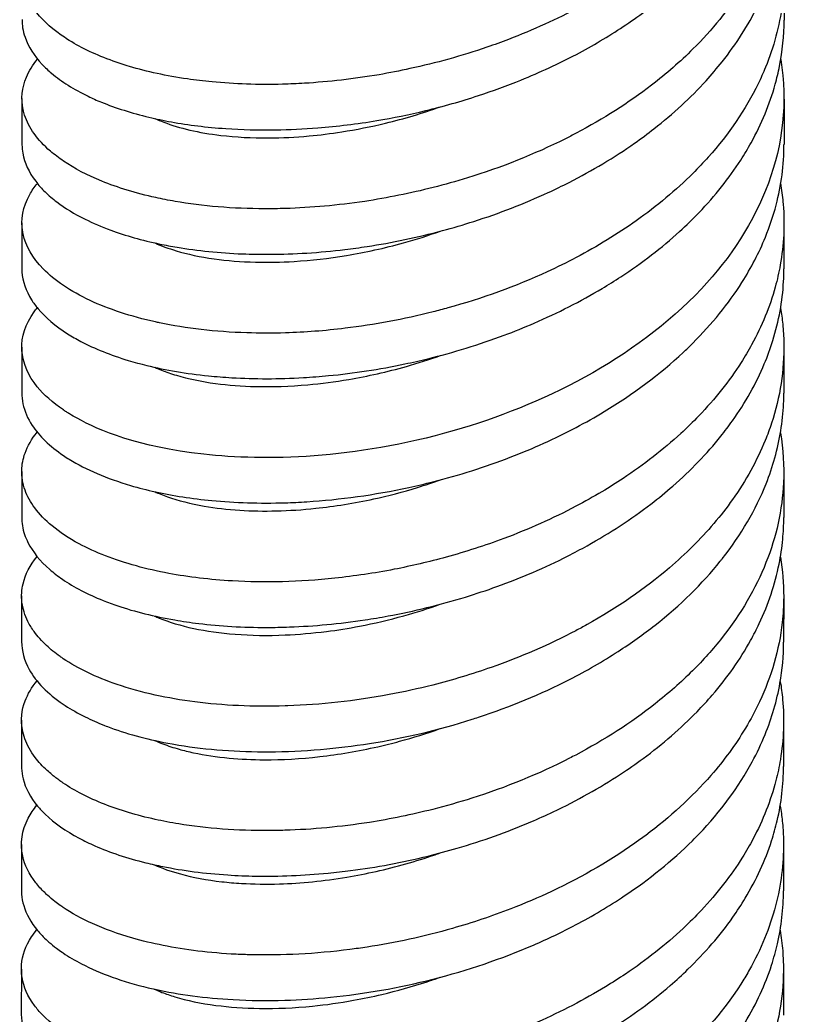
# Model space of a CAD drawing. Header units: millimetres. Extents: x 129 to 6329, y 33 to 3553.
# Drawn here: x 3519.19 to 3539.53, y 2395.95 to 2422.07 of the extents above; entities that cross this region are included whole.
import ezdxf

# ---------------------------------------------------------------- set-up
doc = ezdxf.new("R2010")
doc.units = ezdxf.units.MM
doc.layers.add('vistasIsometricas', color=255, linetype='Continuous')

msp = doc.modelspace()

# ---------------------------------------------------------------- linework, layer by layer
at = {"layer": 'vistasIsometricas', "extrusion": (1e-16, 0.816497, 0.57735)}
for p, q in [((3539.244, 2423.258), (3539.243, 2422.063)), ((3519.242, 2420.008), (3519.241, 2418.813)), ((3539.242, 2419.994), (3539.241, 2418.799)), ((3521.74, 2417.687), (3521.74, 2417.687)), ((3519.239, 2416.744), (3519.238, 2415.549)), ((3539.239, 2416.729), (3539.238, 2415.534)), ((3521.737, 2414.422), (3521.737, 2414.422)), ((3519.237, 2413.479), (3519.236, 2412.284)), ((3539.237, 2413.465), (3539.236, 2412.27)), ((3521.735, 2411.157), (3521.735, 2411.157)), ((3519.234, 2410.215), (3519.234, 2409.02)), ((3539.234, 2410.2), (3539.234, 2409.005)), ((3521.733, 2407.893), (3521.733, 2407.893)), ((3519.232, 2406.95), (3519.231, 2405.755)), ((3539.232, 2406.935), (3539.231, 2405.74)), ((3519.23, 2403.685), (3519.229, 2402.49)), ((3539.23, 2403.671), (3539.229, 2402.476)), ((3521.728, 2401.364), (3521.728, 2401.364)), ((3519.227, 2400.421), (3519.226, 2399.226)), ((3539.227, 2400.406), (3539.226, 2399.211)), ((3521.726, 2398.099), (3521.726, 2398.099)), ((3519.225, 2397.156), (3519.224, 2395.961)), ((3539.225, 2397.142), (3539.224, 2395.947))]:
    msp.add_line(p, q, dxfattribs=at)
at = {"layer": 'vistasIsometricas'}
for points, knots in [([(3539.162, 2430.823), (3539.189, 2430.663), (3539.21, 2430.502), (3539.243, 2430.125), (3539.251, 2429.908), (3539.239, 2429.172), (3539.165, 2428.653), (3538.986, 2427.991), (3538.939, 2427.841), (3538.706, 2427.172), (3538.458, 2426.664), (3538.03, 2425.986), (3537.903, 2425.801), (3537.418, 2425.154), (3537.014, 2424.71), (3536.418, 2424.16), (3536.272, 2424.032), (3535.629, 2423.497), (3535.091, 2423.117), (3534.305, 2422.643), (3534.089, 2422.521), (3533.277, 2422.087), (3532.655, 2421.805), (3531.825, 2421.488), (3531.636, 2421.419), (3530.782, 2421.127), (3530.105, 2420.939), (3529.154, 2420.732), (3528.884, 2420.679), (3527.952, 2420.52), (3527.296, 2420.445), (3526.463, 2420.395), (3526.271, 2420.387), (3525.437, 2420.365), (3524.817, 2420.387), (3524.009, 2420.464), (3523.793, 2420.49), (3523.034, 2420.6), (3522.523, 2420.711), (3521.913, 2420.893), (3521.771, 2420.94), (3521.195, 2421.146), (3520.81, 2421.328), (3520.366, 2421.604), (3520.256, 2421.679), (3519.875, 2421.969), (3519.658, 2422.197), (3519.456, 2422.512), (3519.414, 2422.591), (3519.268, 2422.914), (3519.225, 2423.165), (3519.259, 2423.488), (3519.273, 2423.562), (3519.354, 2423.865), (3519.474, 2424.091), (3519.65, 2424.308)], [6.663562, 6.663562, 6.663562, 6.663562, 6.695282, 6.695282, 6.738016, 6.738016, 6.840426, 6.840426, 6.870685, 6.870685, 6.975863, 6.975863, 7.016063, 7.016063, 7.119042, 7.119042, 7.151149, 7.151149, 7.255999, 7.255999, 7.294314, 7.294314, 7.397731, 7.397731, 7.427946, 7.427946, 7.533258, 7.533258, 7.575092, 7.575092, 7.677699, 7.677699, 7.708637, 7.708637, 7.813708, 7.813708, 7.853175, 7.853175, 7.956322, 7.956322, 7.988942, 7.988942, 8.093685, 8.093685, 8.131528, 8.131528, 8.235056, 8.235056, 8.268817, 8.268817, 8.373307, 8.373307, 8.40434, 8.40434, 8.501118, 8.501118, 8.501118, 8.501118]), ([(3519.243, 2422.078), (3519.243, 2422.007), (3519.248, 2421.936), (3519.272, 2421.782), (3519.293, 2421.698), (3519.406, 2421.368), (3519.557, 2421.128), (3519.848, 2420.821), (3519.929, 2420.745), (3520.278, 2420.451), (3520.599, 2420.248), (3521.089, 2420.013), (3521.205, 2419.961), (3521.7, 2419.759), (3522.118, 2419.626), (3522.764, 2419.472), (3522.96, 2419.43), (3523.611, 2419.312), (3524.088, 2419.253), (3525.01, 2419.189), (3525.447, 2419.177), (3526.261, 2419.189), (3526.633, 2419.206), (3527.518, 2419.278), (3528.035, 2419.341), (3528.981, 2419.5), (3529.41, 2419.587), (3530.301, 2419.803), (3530.763, 2419.934), (3531.598, 2420.208), (3531.971, 2420.344), (3532.837, 2420.695), (3533.323, 2420.92), (3534.217, 2421.392), (3534.628, 2421.635), (3535.413, 2422.155), (3535.787, 2422.433), (3536.827, 2423.302), (3537.42, 2423.932), (3538.238, 2425.086), (3538.518, 2425.585), (3538.797, 2426.25), (3538.854, 2426.402), (3539.078, 2427.063), (3539.186, 2427.579), (3539.241, 2428.264), (3539.248, 2428.428), (3539.248, 2428.593)], [9.487895, 9.487895, 9.487895, 9.487895, 9.517546, 9.517546, 9.552845, 9.552845, 9.656977, 9.656977, 9.692605, 9.692605, 9.796659, 9.796659, 9.827314, 9.827314, 9.922044, 9.922044, 9.961485, 9.961485, 10.048939, 10.048939, 10.122708, 10.122708, 10.18261, 10.18261, 10.26327, 10.26327, 10.329473, 10.329473, 10.401495, 10.401495, 10.461135, 10.461135, 10.54243, 10.54243, 10.616546, 10.616546, 10.691298, 10.691298, 10.838653, 10.838653, 10.94372, 10.94372, 10.974681, 10.974681, 11.077299, 11.077299, 11.109719, 11.109719, 11.109719, 11.109719]), ([(3539.16, 2427.558), (3539.183, 2427.421), (3539.201, 2427.283), (3539.215, 2427.145), (3539.249, 2426.81), (3539.255, 2426.473), (3539.234, 2426.137), (3539.19, 2425.445), (3539.029, 2424.757), (3538.757, 2424.091), (3538.751, 2424.075), (3538.745, 2424.059), (3538.738, 2424.044), (3538.454, 2423.363), (3538.055, 2422.703), (3537.553, 2422.084), (3537.337, 2421.817), (3537.103, 2421.558), (3536.851, 2421.308), (3536.518, 2420.975), (3536.154, 2420.658), (3535.764, 2420.358), (3535.161, 2419.893), (3534.496, 2419.47), (3533.787, 2419.097), (3533.693, 2419.047), (3533.598, 2418.998), (3533.502, 2418.95), (3532.686, 2418.541), (3531.818, 2418.197), (3530.93, 2417.922), (3530.632, 2417.83), (3530.333, 2417.746), (3530.032, 2417.67), (3529.434, 2417.518), (3528.832, 2417.398), (3528.236, 2417.308), (3527.53, 2417.203), (3526.831, 2417.14), (3526.156, 2417.12), (3525.974, 2417.114), (3525.793, 2417.112), (3525.615, 2417.112), (3524.775, 2417.114), (3523.98, 2417.182), (3523.258, 2417.307), (3523.084, 2417.337), (3522.915, 2417.37), (3522.751, 2417.406), (3522.23, 2417.521), (3521.754, 2417.667), (3521.335, 2417.838), (3520.953, 2417.993), (3520.617, 2418.17), (3520.334, 2418.361)], [0.72273673, 0.72273673, 0.72273673, 0.72273673, 0.72293056, 0.72293056, 0.72293056, 0.72340341, 0.72340341, 0.72340341, 0.72437565, 0.72437565, 0.72437565, 0.72439827, 0.72439827, 0.72439827, 0.72539315, 0.72539315, 0.72539315, 0.72582073, 0.72582073, 0.72582073, 0.72638804, 0.72638804, 0.72638804, 0.72726582, 0.72726582, 0.72726582, 0.72738291, 0.72738291, 0.72738291, 0.72837778, 0.72837778, 0.72837778, 0.72871091, 0.72871091, 0.72871091, 0.72937267, 0.72937267, 0.72937267, 0.730156, 0.730156, 0.730156, 0.73036755, 0.73036755, 0.73036755, 0.73136242, 0.73136242, 0.73136242, 0.73160109, 0.73160109, 0.73160109, 0.7323573, 0.7323573, 0.7323573, 0.73304618, 0.73304618, 0.73304618, 0.73304618]), ([(3519.241, 2418.813), (3519.241, 2418.806), (3519.241, 2418.798), (3519.242, 2418.717), (3519.249, 2418.644), (3519.306, 2418.32), (3519.42, 2418.072), (3519.674, 2417.739), (3519.757, 2417.645), (3519.943, 2417.464), (3520.046, 2417.377), (3520.37, 2417.131), (3520.617, 2416.979), (3521.103, 2416.737), (3521.328, 2416.641), (3521.959, 2416.409), (3522.39, 2416.286), (3523.007, 2416.157), (3523.159, 2416.128), (3523.851, 2416.012), (3524.424, 2415.953), (3525.264, 2415.92), (3525.505, 2415.916), (3526.386, 2415.921), (3527.046, 2415.962), (3527.91, 2416.067), (3528.103, 2416.093), (3528.955, 2416.224), (3529.618, 2416.362), (3530.552, 2416.613), (3530.827, 2416.694), (3531.768, 2416.995), (3532.422, 2417.248), (3533.237, 2417.624), (3533.42, 2417.713), (3534.209, 2418.115), (3534.785, 2418.46), (3535.494, 2418.959), (3535.663, 2419.084), (3536.33, 2419.605), (3536.789, 2420.026), (3537.343, 2420.636), (3537.484, 2420.802), (3537.988, 2421.44), (3538.3, 2421.928), (3538.625, 2422.589), (3538.696, 2422.747), (3538.86, 2423.15), (3538.944, 2423.396), (3539.098, 2423.951), (3539.16, 2424.259), (3539.218, 2424.733), (3539.232, 2424.896), (3539.243, 2425.149), (3539.245, 2425.239), (3539.245, 2425.328)], [1.378488, 1.378488, 1.378488, 1.378488, 1.381799, 1.381799, 1.412344, 1.412344, 1.51767, 1.51767, 1.559939, 1.559939, 1.601465, 1.601465, 1.679909, 1.679909, 1.738098, 1.738098, 1.83211, 1.83211, 1.862047, 1.862047, 1.964991, 1.964991, 2.00537, 2.00537, 2.110578, 2.110578, 2.14068, 2.14068, 2.243052, 2.243052, 2.285986, 2.285986, 2.391309, 2.391309, 2.422356, 2.422356, 2.526867, 2.526867, 2.560573, 2.560573, 2.664092, 2.664092, 2.702013, 2.702013, 2.806783, 2.806783, 2.839318, 2.839318, 2.889099, 2.889099, 2.950442, 2.950442, 2.982668, 2.982668, 3.000317, 3.000317, 3.000317, 3.000317]), ([(3539.158, 2424.293), (3539.181, 2424.156), (3539.199, 2424.018), (3539.213, 2423.881), (3539.26, 2423.411), (3539.253, 2422.939), (3539.193, 2422.469), (3539.121, 2421.914), (3538.974, 2421.363), (3538.755, 2420.826), (3538.696, 2420.681), (3538.631, 2420.537), (3538.562, 2420.394), (3538.234, 2419.721), (3537.793, 2419.075), (3537.254, 2418.471), (3537.124, 2418.326), (3536.989, 2418.183), (3536.849, 2418.043), (3536.404, 2417.6), (3535.906, 2417.183), (3535.364, 2416.799), (3534.87, 2416.449), (3534.341, 2416.125), (3533.785, 2415.832), (3533.538, 2415.702), (3533.286, 2415.578), (3533.029, 2415.459), (3532.195, 2415.075), (3531.314, 2414.757), (3530.419, 2414.509), (3530.29, 2414.473), (3530.16, 2414.438), (3530.029, 2414.405), (3529.261, 2414.21), (3528.486, 2414.067), (3527.724, 2413.975), (3527.192, 2413.91), (3526.666, 2413.871), (3526.154, 2413.855), (3525.809, 2413.845), (3525.47, 2413.845), (3525.139, 2413.856), (3524.317, 2413.882), (3523.545, 2413.974), (3522.852, 2414.119), (3522.817, 2414.127), (3522.783, 2414.134), (3522.748, 2414.142), (3522.097, 2414.285), (3521.518, 2414.477), (3521.029, 2414.706), (3520.77, 2414.827), (3520.537, 2414.958), (3520.331, 2415.097)], [0.72851712, 0.72851712, 0.72851712, 0.72851712, 0.7287109, 0.7287109, 0.7287109, 0.72937268, 0.72937268, 0.72937268, 0.73015599, 0.73015599, 0.73015599, 0.73036755, 0.73036755, 0.73036755, 0.73136242, 0.73136242, 0.73136242, 0.73160107, 0.73160107, 0.73160107, 0.73235731, 0.73235731, 0.73235731, 0.73304616, 0.73304616, 0.73304616, 0.73335219, 0.73335219, 0.73335219, 0.73434706, 0.73434706, 0.73434706, 0.73449124, 0.73449124, 0.73449124, 0.73534193, 0.73534193, 0.73534193, 0.73593633, 0.73593633, 0.73593633, 0.73633682, 0.73633682, 0.73633682, 0.73733168, 0.73733168, 0.73733168, 0.73738142, 0.73738142, 0.73738142, 0.73832655, 0.73832655, 0.73832655, 0.7388265, 0.7388265, 0.7388265, 0.7388265]), ([(3519.238, 2415.549), (3519.238, 2415.518), (3519.239, 2415.488), (3519.258, 2415.209), (3519.342, 2414.963), (3519.541, 2414.645), (3519.598, 2414.567), (3519.857, 2414.257), (3520.116, 2414.036), (3520.547, 2413.762), (3520.665, 2413.694), (3521.15, 2413.44), (3521.565, 2413.273), (3522.187, 2413.085), (3522.349, 2413.041), (3523.014, 2412.879), (3523.557, 2412.786), (3524.336, 2412.707), (3524.54, 2412.691), (3525.348, 2412.643), (3525.977, 2412.643), (3526.845, 2412.694), (3527.066, 2412.711), (3527.949, 2412.796), (3528.62, 2412.898), (3529.492, 2413.082), (3529.691, 2413.127), (3530.568, 2413.342), (3531.241, 2413.548), (3532.162, 2413.893), (3532.424, 2413.998), (3533.304, 2414.379), (3533.901, 2414.683), (3534.633, 2415.12), (3534.798, 2415.223), (3535.517, 2415.694), (3536.033, 2416.091), (3536.678, 2416.679), (3536.849, 2416.845), (3537.431, 2417.452), (3537.797, 2417.912), (3538.202, 2418.541), (3538.293, 2418.693), (3538.653, 2419.344), (3538.865, 2419.857), (3539.054, 2420.537), (3539.091, 2420.694), (3539.203, 2421.254), (3539.243, 2421.658), (3539.243, 2422.064)], [7.86601, 7.86601, 7.86601, 7.86601, 7.878821, 7.878821, 7.982585, 7.982585, 8.017055, 8.017055, 8.121382, 8.121382, 8.157661, 8.157661, 8.261562, 8.261562, 8.296452, 8.296452, 8.400681, 8.400681, 8.436627, 8.436627, 8.540606, 8.540606, 8.575745, 8.575745, 8.679915, 8.679915, 8.710663, 8.710663, 8.815983, 8.815983, 8.858518, 8.858518, 8.96097, 8.96097, 8.991379, 8.991379, 9.096534, 9.096534, 9.136566, 9.136566, 9.239582, 9.239582, 9.271803, 9.271803, 9.376628, 9.376628, 9.408037, 9.408037, 9.487909, 9.487909, 9.487909, 9.487909]), ([(3520.334, 2418.361), (3520.208, 2418.447), (3520.092, 2418.535), (3519.987, 2418.625), (3519.646, 2418.92), (3519.418, 2419.242), (3519.311, 2419.572), (3519.296, 2419.619), (3519.283, 2419.667), (3519.273, 2419.716), (3519.212, 2419.999), (3519.24, 2420.287), (3519.357, 2420.567), (3519.425, 2420.729), (3519.522, 2420.888), (3519.648, 2421.043)], [0.733046178, 0.733046178, 0.733046178, 0.733046178, 0.733352177, 0.733352177, 0.733352177, 0.734347047, 0.734347047, 0.734347047, 0.734491264, 0.734491264, 0.734491264, 0.735341922, 0.735341922, 0.735341922, 0.73583435, 0.73583435, 0.73583435, 0.73583435]), ([(3539.155, 2421.029), (3539.532, 2418.777), (3538.605, 2416.638), (3537.075, 2415.014), (3535.313, 2413.142), (3532.831, 2411.937), (3530.582, 2411.29), (3527.931, 2410.528), (3525.623, 2410.492), (3524.012, 2410.67), (3522.268, 2410.864), (3521.272, 2411.291), (3520.688, 2411.613), (3520.617, 2411.652), (3520.552, 2411.69), (3520.493, 2411.727), (3520.463, 2411.745), (3520.434, 2411.763), (3520.407, 2411.781), (3520.393, 2411.789), (3520.38, 2411.798), (3520.367, 2411.807), (3520.361, 2411.811), (3520.354, 2411.815), (3520.348, 2411.819), (3520.345, 2411.822), (3520.341, 2411.824), (3520.338, 2411.826), (3520.335, 2411.828), (3520.332, 2411.83), (3520.329, 2411.832)], [0.7302252, 0.7302252, 0.7302252, 0.7302252, 0.73291976, 0.73291976, 0.73291976, 0.73602368, 0.73602368, 0.73602368, 0.73968212, 0.73968212, 0.73968212, 0.74364376, 0.74364376, 0.74364376, 0.74412534, 0.74412534, 0.74412534, 0.74436613, 0.74436613, 0.74436613, 0.74448652, 0.74448652, 0.74448652, 0.74454672, 0.74454672, 0.74454672, 0.74457681, 0.74457681, 0.74457681, 0.74460691, 0.74460691, 0.74460691, 0.74460691]), ([(3522.731, 2419.481), (3522.804, 2419.448), (3522.88, 2419.416), (3523.373, 2419.229), (3523.879, 2419.109), (3524.851, 2418.994), (3525.274, 2418.97), (3526.062, 2418.975), (3526.414, 2418.992), (3527.057, 2419.051), (3527.344, 2419.086), (3528.014, 2419.191), (3528.398, 2419.267), (3529.268, 2419.477), (3529.751, 2419.62), (3530.229, 2419.79)], [-2.471306, -2.471306, -2.471306, -2.471306, -2.4479763, -2.4479763, -2.3284204, -2.3284204, -2.2480087, -2.2480087, -2.1872364, -2.1872364, -2.1400857, -2.1400857, -2.0786478, -2.0786478, -2.0021122, -2.0021122, -2.0021122, -2.0021122]), ([(3520.328, 2410.637), (3520.378, 2410.603), (3520.43, 2410.57), (3520.484, 2410.537), (3520.92, 2410.268), (3521.463, 2410.034), (3522.094, 2409.849), (3522.302, 2409.788), (3522.519, 2409.732), (3522.745, 2409.682), (3523.205, 2409.581), (3523.7, 2409.504), (3524.222, 2409.454), (3524.832, 2409.396), (3525.48, 2409.375), (3526.151, 2409.396), (3526.337, 2409.401), (3526.526, 2409.41), (3526.716, 2409.422), (3527.588, 2409.478), (3528.491, 2409.602), (3529.392, 2409.797), (3529.604, 2409.842), (3529.815, 2409.892), (3530.026, 2409.946), (3530.714, 2410.12), (3531.395, 2410.335), (3532.057, 2410.591), (3532.652, 2410.82), (3533.23, 2411.082), (3533.782, 2411.373), (3534.033, 2411.505), (3534.278, 2411.643), (3534.518, 2411.788), (3535.283, 2412.25), (3535.984, 2412.772), (3536.595, 2413.342), (3536.68, 2413.421), (3536.764, 2413.502), (3536.846, 2413.584), (3537.349, 2414.085), (3537.783, 2414.621), (3538.137, 2415.18), (3538.381, 2415.565), (3538.587, 2415.962), (3538.752, 2416.366), (3538.865, 2416.644), (3538.959, 2416.926), (3539.034, 2417.21), (3539.171, 2417.734), (3539.24, 2418.267), (3539.24, 2418.799)], [0.253277351, 0.253277351, 0.253277351, 0.253277351, 0.253399447, 0.253399447, 0.253399447, 0.254394324, 0.254394324, 0.254394324, 0.254722435, 0.254722435, 0.254722435, 0.255389221, 0.255389221, 0.255389221, 0.25616752, 0.25616752, 0.25616752, 0.256384098, 0.256384098, 0.256384098, 0.257378974, 0.257378974, 0.257378974, 0.257612605, 0.257612605, 0.257612605, 0.258373862, 0.258373862, 0.258373862, 0.259057689, 0.259057689, 0.259057689, 0.259368746, 0.259368746, 0.259368746, 0.260363619, 0.260363619, 0.260363619, 0.260502774, 0.260502774, 0.260502774, 0.261358499, 0.261358499, 0.261358499, 0.261947859, 0.261947859, 0.261947859, 0.26235339, 0.26235339, 0.26235339, 0.263101264, 0.263101264, 0.263101264, 0.263101264]), ([(3520.331, 2415.097), (3520.128, 2415.235), (3519.951, 2415.38), (3519.802, 2415.531), (3519.518, 2415.822), (3519.338, 2416.134), (3519.27, 2416.451), (3519.267, 2416.466), (3519.264, 2416.481), (3519.262, 2416.496), (3519.201, 2416.828), (3519.263, 2417.165), (3519.446, 2417.488), (3519.501, 2417.586), (3519.568, 2417.683), (3519.645, 2417.778)], [0.738826505, 0.738826505, 0.738826505, 0.738826505, 0.739321437, 0.739321437, 0.739321437, 0.740271591, 0.740271591, 0.740271591, 0.740316302, 0.740316302, 0.740316302, 0.741311169, 0.741311169, 0.741311169, 0.7416147, 0.7416147, 0.7416147, 0.7416147]), ([(3539.153, 2417.764), (3539.156, 2417.748), (3539.158, 2417.731), (3539.187, 2417.554), (3539.206, 2417.392), (3539.262, 2416.699), (3539.236, 2416.166), (3539.107, 2415.443), (3539.063, 2415.25), (3538.868, 2414.542), (3538.661, 2414.036), (3538.305, 2413.386), (3538.212, 2413.229), (3537.801, 2412.587), (3537.429, 2412.12), (3536.852, 2411.518), (3536.694, 2411.364), (3536.07, 2410.791), (3535.564, 2410.398), (3534.837, 2409.915), (3534.652, 2409.799), (3534.24, 2409.553), (3534.012, 2409.425), (3533.173, 2408.983), (3532.539, 2408.7), (3531.389, 2408.271), (3530.885, 2408.108), (3529.922, 2407.844), (3529.466, 2407.737), (3528.487, 2407.547), (3527.967, 2407.47), (3526.519, 2407.316), (3525.615, 2407.295), (3524.176, 2407.376), (3523.616, 2407.444), (3522.798, 2407.596), (3522.514, 2407.662), (3521.669, 2407.894), (3521.164, 2408.091), (3520.469, 2408.464), (3520.233, 2408.621), (3519.849, 2408.938), (3519.697, 2409.097), (3519.464, 2409.412), (3519.38, 2409.566), (3519.26, 2409.897), (3519.23, 2410.073), (3519.239, 2410.401), (3519.268, 2410.551), (3519.389, 2410.887), (3519.496, 2411.071), (3519.641, 2411.249)], [9.907329, 9.907329, 9.907329, 9.907329, 9.910593, 9.910593, 9.942504, 9.942504, 10.047391, 10.047391, 10.08589, 10.08589, 10.189262, 10.189262, 10.222559, 10.222559, 10.327152, 10.327152, 10.3644, 10.3644, 10.468067, 10.468067, 10.502252, 10.502252, 10.542833, 10.542833, 10.647874, 10.647874, 10.727283, 10.727283, 10.797858, 10.797858, 10.878697, 10.878697, 11.025504, 11.025504, 11.127596, 11.127596, 11.185923, 11.185923, 11.310453, 11.310453, 11.38965, 11.38965, 11.462098, 11.462098, 11.528589, 11.528589, 11.602322, 11.602322, 11.665461, 11.665461, 11.7449, 11.7449, 11.7449, 11.7449]), ([(3522.728, 2416.216), (3522.896, 2416.14), (3523.084, 2416.071), (3523.587, 2415.921), (3523.92, 2415.849), (3524.622, 2415.751), (3524.985, 2415.721), (3525.695, 2415.703), (3526.035, 2415.709), (3526.83, 2415.758), (3527.29, 2415.81), (3528.252, 2415.969), (3528.752, 2416.079), (3529.579, 2416.308), (3529.904, 2416.411), (3530.227, 2416.526)], [-3.0134732, -3.0134732, -3.0134732, -3.0134732, -2.9598397, -2.9598397, -2.8827402, -2.8827402, -2.8116128, -2.8116128, -2.7514703, -2.7514703, -2.6754429, -2.6754429, -2.5960787, -2.5960787, -2.5445106, -2.5445106, -2.5445106, -2.5445106]), ([(3519.234, 2409.02), (3519.233, 2408.867), (3519.259, 2408.714), (3519.334, 2408.491), (3519.364, 2408.42), (3519.523, 2408.105), (3519.714, 2407.867), (3520.072, 2407.556), (3520.183, 2407.47), (3520.604, 2407.182), (3520.96, 2406.995), (3521.494, 2406.782), (3521.622, 2406.735), (3522.206, 2406.537), (3522.707, 2406.412), (3523.455, 2406.283), (3523.664, 2406.252), (3524.443, 2406.158), (3525.04, 2406.123), (3525.86, 2406.123), (3526.059, 2406.127), (3526.907, 2406.159), (3527.571, 2406.221), (3528.446, 2406.352), (3528.648, 2406.386), (3529.53, 2406.55), (3530.211, 2406.715), (3531.158, 2407.006), (3531.432, 2407.097), (3532.343, 2407.426), (3532.966, 2407.693), (3533.736, 2408.084), (3533.907, 2408.175), (3534.671, 2408.6), (3535.231, 2408.965), (3535.947, 2409.515), (3536.139, 2409.673), (3536.794, 2410.246), (3537.215, 2410.682), (3537.688, 2411.273), (3537.789, 2411.408), (3538.228, 2412.026), (3538.509, 2412.526), (3538.809, 2413.243), (3538.883, 2413.447), (3539.106, 2414.162), (3539.201, 2414.681), (3539.235, 2415.312), (3539.238, 2415.423), (3539.238, 2415.534)], [6.244098, 6.244098, 6.244098, 6.244098, 6.308179, 6.308179, 6.338335, 6.338335, 6.443645, 6.443645, 6.485398, 6.485398, 6.588026, 6.588026, 6.61902, 6.61902, 6.724082, 6.724082, 6.763491, 6.763491, 6.866653, 6.866653, 6.899312, 6.899312, 7.004048, 7.004048, 7.035343, 7.035343, 7.140643, 7.140643, 7.183915, 7.183915, 7.286207, 7.286207, 7.316036, 7.316036, 7.42127, 7.42127, 7.461966, 7.461966, 7.564831, 7.564831, 7.594728, 7.594728, 7.70002, 7.70002, 7.741436, 7.741436, 7.844137, 7.844137, 7.866001, 7.866001, 7.866001, 7.866001]), ([(3520.329, 2411.832), (3520.046, 2412.024), (3519.816, 2412.229), (3519.643, 2412.443), (3519.408, 2412.731), (3519.275, 2413.034), (3519.244, 2413.337), (3519.241, 2413.365), (3519.239, 2413.393), (3519.238, 2413.421), (3519.224, 2413.757), (3519.335, 2414.091), (3519.56, 2414.405), (3519.586, 2414.442), (3519.614, 2414.478), (3519.643, 2414.514)], [0.744606914, 0.744606914, 0.744606914, 0.744606914, 0.745118819, 0.745118819, 0.745118819, 0.745810714, 0.745810714, 0.745810714, 0.745874182, 0.745874182, 0.745874182, 0.746642758, 0.746642758, 0.746642758, 0.746732188, 0.746732188, 0.746732188, 0.746732188]), ([(3539.15, 2414.499), (3539.173, 2414.362), (3539.192, 2414.225), (3539.206, 2414.087), (3539.222, 2413.921), (3539.232, 2413.755), (3539.236, 2413.589), (3539.249, 2412.881), (3539.14, 2412.172), (3538.913, 2411.481), (3538.863, 2411.33), (3538.808, 2411.181), (3538.748, 2411.032), (3538.53, 2410.498), (3538.241, 2409.978), (3537.887, 2409.479), (3537.584, 2409.051), (3537.234, 2408.64), (3536.842, 2408.249), (3536.649, 2408.057), (3536.446, 2407.87), (3536.233, 2407.688), (3535.589, 2407.136), (3534.86, 2406.636), (3534.071, 2406.197), (3533.974, 2406.143), (3533.876, 2406.09), (3533.778, 2406.038), (3533.073, 2405.667), (3532.326, 2405.344), (3531.557, 2405.074), (3531.053, 2404.897), (3530.539, 2404.742), (3530.022, 2404.611), (3529.641, 2404.514), (3529.257, 2404.43), (3528.875, 2404.359), (3527.974, 2404.191), (3527.078, 2404.093), (3526.218, 2404.064), (3526.194, 2404.063), (3526.171, 2404.062), (3526.147, 2404.061), (3525.313, 2404.036), (3524.516, 2404.074), (3523.781, 2404.168), (3523.418, 2404.215), (3523.071, 2404.275), (3522.741, 2404.348), (3522.385, 2404.426), (3522.05, 2404.519), (3521.74, 2404.625), (3521.183, 2404.814), (3520.706, 2405.045), (3520.324, 2405.303)], [0.74585814, 0.74585814, 0.74585814, 0.74585814, 0.74605196, 0.74605196, 0.74605196, 0.74628559, 0.74628559, 0.74628559, 0.74728047, 0.74728047, 0.74728047, 0.74749705, 0.74749705, 0.74749705, 0.74827535, 0.74827535, 0.74827535, 0.74894214, 0.74894214, 0.74894214, 0.74927024, 0.74927024, 0.74927024, 0.75026511, 0.75026511, 0.75026511, 0.75038723, 0.75038723, 0.75038723, 0.75125999, 0.75125999, 0.75125999, 0.75183231, 0.75183231, 0.75183231, 0.75225489, 0.75225489, 0.75225489, 0.75324976, 0.75324976, 0.75324976, 0.7532774, 0.7532774, 0.7532774, 0.75424464, 0.75424464, 0.75424464, 0.75472249, 0.75472249, 0.75472249, 0.75523954, 0.75523954, 0.75523954, 0.75616757, 0.75616757, 0.75616757, 0.75616757]), ([(3522.726, 2412.951), (3522.782, 2412.926), (3522.841, 2412.901), (3523.025, 2412.828), (3523.157, 2412.783), (3523.603, 2412.651), (3523.947, 2412.579), (3524.654, 2412.483), (3525.007, 2412.455), (3525.813, 2412.436), (3526.271, 2412.451), (3527.096, 2412.525), (3527.456, 2412.572), (3528.317, 2412.718), (3528.823, 2412.832), (3529.629, 2413.06), (3529.928, 2413.155), (3530.224, 2413.261)], [-3.716155, -3.716155, -3.716155, -3.716155, -3.6981727, -3.6981727, -3.6616161, -3.6616161, -3.5825123, -3.5825123, -3.5134824, -3.5134824, -3.4336565, -3.4336565, -3.3748154, -3.3748154, -3.2946477, -3.2946477, -3.2471806, -3.2471806, -3.2471806, -3.2471806]), ([(3519.236, 2412.284), (3519.236, 2412.186), (3519.246, 2412.089), (3519.267, 2411.991), (3519.308, 2411.8), (3519.389, 2411.611), (3519.51, 2411.428), (3519.693, 2411.148), (3519.969, 2410.88), (3520.328, 2410.637)], [0.251540544, 0.251540544, 0.251540544, 0.251540544, 0.251832266, 0.251832266, 0.251832266, 0.252404574, 0.252404574, 0.252404574, 0.253277351, 0.253277351, 0.253277351, 0.253277351]), ([(3520.323, 2404.108), (3520.334, 2404.101), (3520.358, 2404.085), (3520.376, 2404.073), (3520.535, 2403.969), (3520.709, 2403.87), (3520.897, 2403.777), (3521.058, 2403.697), (3521.229, 2403.621), (3521.409, 2403.551), (3521.462, 2403.53), (3521.517, 2403.509), (3521.572, 2403.489), (3522.053, 2403.313), (3522.595, 2403.17), (3523.18, 2403.065), (3523.239, 2403.055), (3523.298, 2403.045), (3523.357, 2403.035), (3524.095, 2402.915), (3524.897, 2402.854), (3525.732, 2402.859), (3526.174, 2402.861), (3526.625, 2402.882), (3527.079, 2402.92), (3527.504, 2402.956), (3527.933, 2403.008), (3528.361, 2403.076), (3529.271, 2403.219), (3530.179, 2403.433), (3531.054, 2403.711), (3531.109, 2403.728), (3531.164, 2403.746), (3531.219, 2403.764), (3532.058, 2404.04), (3532.864, 2404.374), (3533.614, 2404.759), (3534.059, 2404.986), (3534.484, 2405.232), (3534.886, 2405.492), (3535.227, 2405.712), (3535.551, 2405.944), (3535.857, 2406.184), (3536.519, 2406.706), (3537.094, 2407.271), (3537.569, 2407.863), (3537.585, 2407.884), (3537.602, 2407.904), (3537.618, 2407.925), (3538.117, 2408.558), (3538.502, 2409.221), (3538.77, 2409.894), (3538.86, 2410.121), (3538.937, 2410.349), (3539.001, 2410.577), (3539.132, 2411.049), (3539.208, 2411.522), (3539.229, 2411.99), (3539.234, 2412.084), (3539.236, 2412.177), (3539.236, 2412.27)], [0.241716651, 0.241716651, 0.241716651, 0.241716651, 0.241741516, 0.241741516, 0.241741516, 0.241963647, 0.241963647, 0.241963647, 0.242154091, 0.242154091, 0.242154091, 0.242210644, 0.242210644, 0.242210644, 0.242704638, 0.242704638, 0.242704638, 0.242754097, 0.242754097, 0.242754097, 0.243367754, 0.243367754, 0.243367754, 0.243692626, 0.243692626, 0.243692626, 0.243996059, 0.243996059, 0.243996059, 0.24464008, 0.24464008, 0.24464008, 0.244680614, 0.244680614, 0.244680614, 0.245301082, 0.245301082, 0.245301082, 0.245668602, 0.245668602, 0.245668602, 0.245980494, 0.245980494, 0.245980494, 0.24665659, 0.24665659, 0.24665659, 0.24667991, 0.24667991, 0.24667991, 0.247401233, 0.247401233, 0.247401233, 0.247644578, 0.247644578, 0.247644578, 0.24814667, 0.24814667, 0.24814667, 0.248246651, 0.248246651, 0.248246651, 0.248246651]), ([(3539.148, 2411.234), (3539.221, 2410.799), (3539.248, 2410.359), (3539.228, 2409.921), (3539.195, 2409.213), (3539.04, 2408.508), (3538.768, 2407.824), (3538.496, 2407.141), (3538.108, 2406.478), (3537.616, 2405.855), (3537.38, 2405.555), (3537.12, 2405.265), (3536.839, 2404.985), (3536.535, 2404.682), (3536.206, 2404.391), (3535.855, 2404.115), (3535.225, 2403.619), (3534.524, 2403.169), (3533.775, 2402.774), (3533.721, 2402.745), (3533.667, 2402.717), (3533.613, 2402.689), (3532.803, 2402.274), (3531.939, 2401.923), (3531.052, 2401.641), (3530.711, 2401.533), (3530.366, 2401.434), (3530.02, 2401.347), (3529.468, 2401.207), (3528.912, 2401.093), (3528.36, 2401.006), (3527.607, 2400.888), (3526.863, 2400.819), (3526.144, 2400.797), (3526.005, 2400.792), (3525.867, 2400.79), (3525.73, 2400.789), (3524.886, 2400.785), (3524.085, 2400.846), (3523.356, 2400.965), (3523.144, 2401), (3522.938, 2401.039), (3522.739, 2401.083), (3522.253, 2401.19), (3521.806, 2401.325), (3521.407, 2401.481), (3520.99, 2401.645), (3520.626, 2401.833), (3520.322, 2402.038)], [0.75163842, 0.75163842, 0.75163842, 0.75163842, 0.75225484, 0.75225484, 0.75225484, 0.75324971, 0.75324971, 0.75324971, 0.75424459, 0.75424459, 0.75424459, 0.75472246, 0.75472246, 0.75472246, 0.75523949, 0.75523949, 0.75523949, 0.75616755, 0.75616755, 0.75616755, 0.75623436, 0.75623436, 0.75623436, 0.75722924, 0.75722924, 0.75722924, 0.75761264, 0.75761264, 0.75761264, 0.75822414, 0.75822414, 0.75822414, 0.75905772, 0.75905772, 0.75905772, 0.75921901, 0.75921901, 0.75921901, 0.76021389, 0.76021389, 0.76021389, 0.76050281, 0.76050281, 0.76050281, 0.76120879, 0.76120879, 0.76120879, 0.7619479, 0.7619479, 0.7619479, 0.7619479]), ([(3522.724, 2409.687), (3522.828, 2409.639), (3522.94, 2409.595), (3523.343, 2409.453), (3523.667, 2409.371), (3524.317, 2409.258), (3524.629, 2409.221), (3525.572, 2409.161), (3526.243, 2409.175), (3527.446, 2409.302), (3527.956, 2409.383), (3528.855, 2409.58), (3529.239, 2409.68), (3529.823, 2409.859), (3530.023, 2409.926), (3530.222, 2409.996)], [-3.0938592, -3.0938592, -3.0938592, -3.0938592, -3.0605325, -3.0605325, -2.9813986, -2.9813986, -2.9174895, -2.9174895, -2.7996696, -2.7996696, -2.7173903, -2.7173903, -2.6566345, -2.6566345, -2.6248021, -2.6248021, -2.6248021, -2.6248021]), ([(3519.229, 2402.49), (3519.229, 2402.47), (3519.229, 2402.45), (3519.234, 2402.337), (3519.248, 2402.243), (3519.332, 2401.905), (3519.459, 2401.664), (3519.712, 2401.36), (3519.78, 2401.288), (3520.089, 2400.991), (3520.388, 2400.78), (3520.875, 2400.52), (3521.011, 2400.454), (3521.55, 2400.217), (3521.998, 2400.067), (3522.637, 2399.91), (3522.786, 2399.877), (3523.467, 2399.74), (3524.038, 2399.665), (3524.884, 2399.61), (3525.13, 2399.6), (3525.992, 2399.586), (3526.627, 2399.611), (3527.473, 2399.693), (3527.67, 2399.715), (3528.54, 2399.828), (3529.22, 2399.954), (3530.153, 2400.184), (3530.407, 2400.253), (3531.32, 2400.52), (3531.968, 2400.751), (3532.794, 2401.103), (3532.989, 2401.191), (3533.805, 2401.577), (3534.398, 2401.908), (3535.154, 2402.404), (3535.35, 2402.54), (3536.059, 2403.063), (3536.534, 2403.474), (3537.097, 2404.054), (3537.23, 2404.199), (3537.751, 2404.804), (3538.088, 2405.283), (3538.445, 2405.926), (3538.522, 2406.075), (3538.832, 2406.735), (3539.006, 2407.257), (3539.155, 2408.003), (3539.187, 2408.219), (3539.225, 2408.626), (3539.233, 2408.816), (3539.234, 2409.005)], [4.622207, 4.622207, 4.622207, 4.622207, 4.63057, 4.63057, 4.669706, 4.669706, 4.772934, 4.772934, 4.805785, 4.805785, 4.910481, 4.910481, 4.94812, 4.94812, 5.0517, 5.0517, 5.082018, 5.082018, 5.187335, 5.187335, 5.229301, 5.229301, 5.331882, 5.331882, 5.362721, 5.362721, 5.467811, 5.467811, 5.507383, 5.507383, 5.610508, 5.610508, 5.643054, 5.643054, 5.747814, 5.747814, 5.785726, 5.785726, 5.889241, 5.889241, 5.922953, 5.922953, 6.027456, 6.027456, 6.058502, 6.058502, 6.163817, 6.163817, 6.206749, 6.206749, 6.244105, 6.244105, 6.244105, 6.244105]), ([(3520.324, 2405.303), (3520.302, 2405.318), (3520.27, 2405.34), (3520.243, 2405.359), (3520.112, 2405.452), (3519.993, 2405.549), (3519.887, 2405.648), (3519.76, 2405.767), (3519.651, 2405.889), (3519.56, 2406.014), (3519.498, 2406.101), (3519.444, 2406.188), (3519.399, 2406.277), (3519.315, 2406.444), (3519.263, 2406.614), (3519.242, 2406.784), (3519.222, 2406.947), (3519.232, 2407.11), (3519.27, 2407.271), (3519.328, 2407.516), (3519.453, 2407.756), (3519.638, 2407.984)], [0.756167575, 0.756167575, 0.756167575, 0.756167575, 0.756220492, 0.756220492, 0.756220492, 0.756482004, 0.756482004, 0.756482004, 0.756796433, 0.756796433, 0.756796433, 0.757014186, 0.757014186, 0.757014186, 0.757425292, 0.757425292, 0.757425292, 0.757819602, 0.757819602, 0.757819602, 0.758419618, 0.758419618, 0.758419618, 0.758419618]), ([(3539.146, 2407.97), (3539.204, 2407.621), (3539.233, 2407.273), (3539.232, 2406.927), (3539.231, 2406.701), (3539.219, 2406.476), (3539.194, 2406.253), (3539.114, 2405.536), (3538.909, 2404.837), (3538.599, 2404.173), (3538.488, 2403.937), (3538.365, 2403.705), (3538.229, 2403.479), (3537.969, 2403.046), (3537.665, 2402.632), (3537.323, 2402.239), (3536.824, 2401.666), (3536.245, 2401.139), (3535.612, 2400.665), (3535.561, 2400.627), (3535.51, 2400.59), (3535.459, 2400.553), (3534.741, 2400.032), (3533.957, 2399.578), (3533.143, 2399.195), (3532.79, 2399.029), (3532.431, 2398.875), (3532.069, 2398.735), (3531.564, 2398.54), (3531.053, 2398.369), (3530.543, 2398.224), (3529.786, 2398.007), (3529.031, 2397.845), (3528.297, 2397.732), (3528.146, 2397.709), (3527.996, 2397.688), (3527.847, 2397.669), (3526.933, 2397.551), (3526.059, 2397.509), (3525.252, 2397.529), (3525.121, 2397.532), (3524.992, 2397.537), (3524.865, 2397.543), (3524.166, 2397.578), (3523.523, 2397.659), (3522.946, 2397.775), (3522.663, 2397.831), (3522.397, 2397.896), (3522.147, 2397.967), (3521.756, 2398.079), (3521.406, 2398.207), (3521.096, 2398.347), (3520.8, 2398.48), (3520.542, 2398.623), (3520.319, 2398.774)], [0.75544107, 0.75544107, 0.75544107, 0.75544107, 0.75592368, 0.75592368, 0.75592368, 0.75623866, 0.75623866, 0.75623866, 0.75725088, 0.75725088, 0.75725088, 0.75761004, 0.75761004, 0.75761004, 0.75829562, 0.75829562, 0.75829562, 0.75929641, 0.75929641, 0.75929641, 0.75937616, 0.75937616, 0.75937616, 0.76049649, 0.76049649, 0.76049649, 0.76098277, 0.76098277, 0.76098277, 0.76166138, 0.76166138, 0.76166138, 0.76266913, 0.76266913, 0.76266913, 0.76287655, 0.76287655, 0.76287655, 0.76414918, 0.76414918, 0.76414918, 0.7643555, 0.7643555, 0.7643555, 0.76548827, 0.76548827, 0.76548827, 0.76604186, 0.76604186, 0.76604186, 0.7669055, 0.7669055, 0.7669055, 0.76772823, 0.76772823, 0.76772823, 0.76772823]), ([(3522.721, 2406.422), (3522.76, 2406.405), (3522.8, 2406.387), (3523.103, 2406.263), (3523.407, 2406.17), (3524.079, 2406.026), (3524.443, 2405.974), (3525.247, 2405.913), (3525.688, 2405.905), (3526.501, 2405.94), (3526.862, 2405.971), (3527.519, 2406.054), (3527.81, 2406.1), (3528.487, 2406.23), (3528.875, 2406.321), (3529.583, 2406.518), (3529.903, 2406.619), (3530.22, 2406.732)], [-4.9612729, -4.9612729, -4.9612729, -4.9612729, -4.948868, -4.948868, -4.8695581, -4.8695581, -4.7927935, -4.7927935, -4.7123568, -4.7123568, -4.6515856, -4.6515856, -4.6044518, -4.6044518, -4.5430314, -4.5430314, -4.492247, -4.492247, -4.492247, -4.492247]), ([(3519.231, 2405.755), (3519.231, 2405.506), (3519.299, 2405.258), (3519.614, 2404.693), (3519.913, 2404.385), (3520.323, 2404.108)], [6.2446778, 6.2446778, 6.2446778, 6.2446778, 6.3489929, 6.3489929, 6.4885992, 6.4885992, 6.4885992, 6.4885992]), ([(3520.319, 2397.579), (3520.467, 2397.478), (3520.63, 2397.382), (3520.807, 2397.291), (3521.293, 2397.039), (3521.882, 2396.826), (3522.554, 2396.665), (3522.614, 2396.651), (3522.674, 2396.637), (3522.736, 2396.624), (3523.36, 2396.486), (3524.05, 2396.393), (3524.785, 2396.353), (3525.223, 2396.328), (3525.677, 2396.323), (3526.141, 2396.337), (3526.534, 2396.349), (3526.934, 2396.375), (3527.34, 2396.416), (3528.225, 2396.504), (3529.133, 2396.662), (3530.032, 2396.891), (3530.93, 2397.12), (3531.818, 2397.419), (3532.665, 2397.785), (3533.043, 2397.948), (3533.413, 2398.125), (3533.772, 2398.314), (3534.216, 2398.548), (3534.643, 2398.802), (3535.049, 2399.073), (3535.708, 2399.513), (3536.31, 2400.001), (3536.836, 2400.525), (3536.895, 2400.584), (3536.953, 2400.643), (3537.01, 2400.702), (3537.576, 2401.294), (3538.047, 2401.931), (3538.406, 2402.596), (3538.532, 2402.83), (3538.644, 2403.068), (3538.742, 2403.308), (3538.922, 2403.75), (3539.054, 2404.201), (3539.135, 2404.657), (3539.199, 2405.016), (3539.231, 2405.378), (3539.231, 2405.74)], [0.230155993, 0.230155993, 0.230155993, 0.230155993, 0.230517243, 0.230517243, 0.230517243, 0.23151211, 0.23151211, 0.23151211, 0.231601076, 0.231601076, 0.231601076, 0.23250698, 0.23250698, 0.23250698, 0.233046161, 0.233046161, 0.233046161, 0.23350187, 0.23350187, 0.23350187, 0.234496734, 0.234496734, 0.234496734, 0.235491603, 0.235491603, 0.235491603, 0.23593633, 0.23593633, 0.23593633, 0.236486497, 0.236486497, 0.236486497, 0.237381415, 0.237381415, 0.237381415, 0.237481362, 0.237481362, 0.237481362, 0.238476232, 0.238476232, 0.238476232, 0.2388265, 0.2388265, 0.2388265, 0.239471125, 0.239471125, 0.239471125, 0.23997985, 0.23997985, 0.23997985, 0.23997985]), ([(3520.322, 2402.038), (3520.286, 2402.062), (3520.245, 2402.091), (3520.209, 2402.118), (3520.172, 2402.144), (3520.136, 2402.171), (3520.101, 2402.199), (3520.076, 2402.218), (3520.052, 2402.238), (3520.028, 2402.258), (3519.985, 2402.293), (3519.944, 2402.329), (3519.905, 2402.365), (3519.782, 2402.477), (3519.676, 2402.593), (3519.586, 2402.712), (3519.466, 2402.87), (3519.376, 2403.033), (3519.316, 2403.199), (3519.287, 2403.28), (3519.265, 2403.362), (3519.251, 2403.444), (3519.207, 2403.695), (3519.232, 2403.948), (3519.325, 2404.194), (3519.393, 2404.374), (3519.498, 2404.55), (3519.636, 2404.72)], [0.761947899, 0.761947899, 0.761947899, 0.761947899, 0.762034154, 0.762034154, 0.762034154, 0.76212041, 0.76212041, 0.76212041, 0.76218272, 0.76218272, 0.76218272, 0.762292922, 0.762292922, 0.762292922, 0.762637946, 0.762637946, 0.762637946, 0.763099898, 0.763099898, 0.763099898, 0.763327994, 0.763327994, 0.763327994, 0.764023188, 0.764023188, 0.764023188, 0.764529372, 0.764529372, 0.764529372, 0.764529372]), ([(3539.143, 2404.706), (3539.17, 2404.549), (3539.19, 2404.392), (3539.252, 2403.709), (3539.232, 2403.182), (3539.115, 2402.472), (3539.075, 2402.286), (3538.893, 2401.579), (3538.691, 2401.065), (3538.34, 2400.406), (3538.249, 2400.247), (3537.848, 2399.607), (3537.487, 2399.142), (3536.92, 2398.538), (3536.76, 2398.378), (3536.136, 2397.794), (3535.628, 2397.394), (3534.909, 2396.91), (3534.736, 2396.799), (3533.995, 2396.348), (3533.398, 2396.038), (3532.534, 2395.658), (3532.29, 2395.557), (3531.392, 2395.21), (3530.722, 2394.998), (3529.848, 2394.775), (3529.65, 2394.728), (3528.791, 2394.538), (3528.128, 2394.431), (3527.207, 2394.331), (3526.94, 2394.309), (3526.018, 2394.251), (3525.38, 2394.25), (3524.593, 2394.294), (3524.419, 2394.306), (3523.666, 2394.376), (3523.118, 2394.464), (3522.439, 2394.622), (3522.269, 2394.666), (3521.632, 2394.851), (3521.208, 2395.016), (3520.719, 2395.265), (3520.604, 2395.329), (3520.168, 2395.594), (3519.9, 2395.812), (3519.625, 2396.123), (3519.561, 2396.206), (3519.346, 2396.529), (3519.255, 2396.776), (3519.223, 2397.107), (3519.223, 2397.188), (3519.25, 2397.516), (3519.338, 2397.762), (3519.533, 2398.064), (3519.58, 2398.128), (3519.631, 2398.191)], [13.150867, 13.150867, 13.150867, 13.150867, 13.181905, 13.181905, 13.285632, 13.285632, 13.322619, 13.322619, 13.427141, 13.427141, 13.46074, 13.46074, 13.564211, 13.564211, 13.602275, 13.602275, 13.707066, 13.707066, 13.739436, 13.739436, 13.842498, 13.842498, 13.882312, 13.882312, 13.987434, 13.987434, 14.018038, 14.018038, 14.120543, 14.120543, 14.162816, 14.162816, 14.268134, 14.268134, 14.298686, 14.298686, 14.402603, 14.402603, 14.438793, 14.438793, 14.543092, 14.543092, 14.577667, 14.577667, 14.681463, 14.681463, 14.718165, 14.718165, 14.822611, 14.822611, 14.856552, 14.856552, 14.960139, 14.960139, 14.988309, 14.988309, 14.988309, 14.988309]), ([(3522.719, 2403.158), (3522.789, 2403.126), (3522.862, 2403.095), (3523.072, 2403.015), (3523.215, 2402.968), (3523.487, 2402.892), (3523.614, 2402.861), (3524.034, 2402.771), (3524.347, 2402.723), (3524.976, 2402.665), (3525.285, 2402.651), (3526.068, 2402.648), (3526.553, 2402.675), (3527.552, 2402.789), (3528.062, 2402.875), (3528.769, 2403.035), (3528.959, 2403.082), (3529.507, 2403.23), (3529.864, 2403.341), (3530.217, 2403.467)], [-5.5033667, -5.5033667, -5.5033667, -5.5033667, -5.4810469, -5.4810469, -5.4423795, -5.4423795, -5.4117176, -5.4117176, -5.3448775, -5.3448775, -5.286476, -5.286476, -5.2033014, -5.2033014, -5.1212175, -5.1212175, -5.0909769, -5.0909769, -5.0344616, -5.0344616, -5.0344616, -5.0344616]), ([(3519.224, 2395.961), (3519.224, 2395.726), (3519.284, 2395.491), (3519.442, 2395.191), (3519.485, 2395.121), (3519.701, 2394.813), (3519.935, 2394.584), (3520.346, 2394.291), (3520.468, 2394.213), (3520.936, 2393.944), (3521.329, 2393.771), (3521.912, 2393.576), (3522.056, 2393.532), (3522.686, 2393.356), (3523.216, 2393.251), (3523.991, 2393.152), (3524.204, 2393.13), (3525.006, 2393.065), (3525.623, 2393.053), (3526.468, 2393.084), (3526.677, 2393.096), (3527.544, 2393.161), (3528.215, 2393.248), (3529.13, 2393.42), (3529.37, 2393.47), (3530.279, 2393.678), (3530.944, 2393.871), (3531.811, 2394.178), (3532.024, 2394.258), (3532.879, 2394.6), (3533.5, 2394.894), (3534.295, 2395.338), (3534.496, 2395.457), (3535.255, 2395.931), (3535.779, 2396.314), (3536.417, 2396.864), (3536.571, 2397.005), (3537.166, 2397.58), (3537.56, 2398.037), (3538.012, 2398.679), (3538.121, 2398.846), (3538.517, 2399.504), (3538.749, 2400.008), (3538.972, 2400.698), (3539.021, 2400.873), (3539.173, 2401.521), (3539.228, 2401.998), (3539.229, 2402.476)], [3.000234, 3.000234, 3.000234, 3.000234, 3.098732, 3.098732, 3.129117, 3.129117, 3.23428, 3.23428, 3.274343, 3.274343, 3.377357, 3.377357, 3.40956, 3.40956, 3.514394, 3.514394, 3.552621, 3.552621, 3.656063, 3.656063, 3.689553, 3.689553, 3.794109, 3.794109, 3.831196, 3.831196, 3.934907, 3.934907, 3.96921, 3.96921, 4.07358, 4.07358, 4.109995, 4.109995, 4.213867, 4.213867, 4.248659, 4.248659, 4.352914, 4.352914, 4.388939, 4.388939, 4.492903, 4.492903, 4.527984, 4.527984, 4.622198, 4.622198, 4.622198, 4.622198]), ([(3520.319, 2398.774), (3520.303, 2398.785), (3520.269, 2398.808), (3520.244, 2398.826), (3520.197, 2398.859), (3520.151, 2398.893), (3520.107, 2398.928), (3520.04, 2398.98), (3519.977, 2399.033), (3519.917, 2399.087), (3519.889, 2399.112), (3519.862, 2399.137), (3519.837, 2399.162), (3519.75, 2399.247), (3519.672, 2399.333), (3519.604, 2399.421), (3519.428, 2399.647), (3519.312, 2399.883), (3519.26, 2400.122), (3519.187, 2400.454), (3519.237, 2400.792), (3519.407, 2401.115), (3519.467, 2401.231), (3519.543, 2401.344), (3519.634, 2401.455)], [0.767728229, 0.767728229, 0.767728229, 0.767728229, 0.767789972, 0.767789972, 0.767789972, 0.767908863, 0.767908863, 0.767908863, 0.768089498, 0.768089498, 0.768089498, 0.76817293, 0.76817293, 0.76817293, 0.76845077, 0.76845077, 0.76845077, 0.769167803, 0.769167803, 0.769167803, 0.77016267, 0.77016267, 0.77016267, 0.770516421, 0.770516421, 0.770516421, 0.770516421]), ([(3539.141, 2401.44), (3539.163, 2401.307), (3539.181, 2401.174), (3539.195, 2401.04), (3539.211, 2400.885), (3539.221, 2400.73), (3539.225, 2400.575), (3539.24, 2400.017), (3539.179, 2399.464), (3539.047, 2398.923), (3538.905, 2398.341), (3538.681, 2397.775), (3538.386, 2397.233), (3538.322, 2397.116), (3538.255, 2397), (3538.185, 2396.886), (3537.78, 2396.224), (3537.267, 2395.603), (3536.673, 2395.036), (3536.45, 2394.822), (3536.216, 2394.617), (3535.971, 2394.419), (3535.548, 2394.077), (3535.095, 2393.758), (3534.62, 2393.465), (3533.965, 2393.062), (3533.27, 2392.708), (3532.554, 2392.405), (3532.428, 2392.351), (3532.302, 2392.299), (3532.174, 2392.249), (3531.3, 2391.904), (3530.402, 2391.633), (3529.515, 2391.434), (3529.267, 2391.378), (3529.02, 2391.328), (3528.774, 2391.284), (3528.113, 2391.164), (3527.462, 2391.083), (3526.834, 2391.038), (3526.273, 2390.998), (3525.729, 2390.987), (3525.211, 2391.001), (3524.908, 2391.009), (3524.613, 2391.026), (3524.328, 2391.05), (3523.581, 2391.115), (3522.901, 2391.234), (3522.303, 2391.394), (3522.26, 2391.405), (3522.218, 2391.416), (3522.176, 2391.428), (3521.524, 2391.612), (3520.975, 2391.844), (3520.537, 2392.104), (3520.459, 2392.15), (3520.385, 2392.197), (3520.315, 2392.244)], [0.76745594, 0.76745594, 0.76745594, 0.76745594, 0.76764338, 0.76764338, 0.76764338, 0.76786177, 0.76786177, 0.76786177, 0.76864783, 0.76864783, 0.76864783, 0.76949422, 0.76949422, 0.76949422, 0.76967635, 0.76967635, 0.76967635, 0.77073076, 0.77073076, 0.77073076, 0.77112667, 0.77112667, 0.77112667, 0.77181317, 0.77181317, 0.77181317, 0.77275912, 0.77275912, 0.77275912, 0.77292585, 0.77292585, 0.77292585, 0.77407155, 0.77407155, 0.77407155, 0.77439158, 0.77439158, 0.77439158, 0.7752534, 0.7752534, 0.7752534, 0.77602403, 0.77602403, 0.77602403, 0.77647504, 0.77647504, 0.77647504, 0.77765648, 0.77765648, 0.77765648, 0.77774076, 0.77774076, 0.77774076, 0.77905573, 0.77905573, 0.77905573, 0.77928893, 0.77928893, 0.77928893, 0.77928893]), ([(3522.717, 2399.893), (3522.917, 2399.802), (3523.146, 2399.721), (3523.725, 2399.562), (3524.09, 2399.493), (3524.654, 2399.429), (3524.825, 2399.414), (3525.319, 2399.385), (3525.653, 2399.38), (3526.564, 2399.408), (3527.159, 2399.466), (3528.279, 2399.653), (3528.795, 2399.769), (3529.571, 2399.988), (3529.828, 2400.069), (3530.128, 2400.172), (3530.171, 2400.187), (3530.215, 2400.203)], [-6.2062331, -6.2062331, -6.2062331, -6.2062331, -6.1421191, -6.1421191, -6.060526, -6.060526, -6.026744, -6.026744, -5.965786, -5.965786, -5.8669451, -5.8669451, -5.7849664, -5.7849664, -5.744152, -5.744152, -5.7371884, -5.7371884, -5.7371884, -5.7371884]), ([(3519.222, 2392.697), (3519.221, 2392.452), (3519.287, 2392.207), (3519.456, 2391.899), (3519.5, 2391.83), (3519.72, 2391.525), (3519.955, 2391.301), (3520.358, 2391.018), (3520.471, 2390.945), (3520.934, 2390.679), (3521.334, 2390.503), (3521.93, 2390.305), (3522.08, 2390.259), (3522.712, 2390.086), (3523.236, 2389.983), (3524.005, 2389.885), (3524.218, 2389.864), (3525.03, 2389.8), (3525.656, 2389.788), (3526.503, 2389.822), (3526.703, 2389.833), (3527.552, 2389.897), (3528.213, 2389.983), (3529.138, 2390.157), (3529.398, 2390.211), (3530.336, 2390.43), (3531.011, 2390.627), (3531.859, 2390.932), (3532.047, 2391.003), (3532.865, 2391.33), (3533.474, 2391.618), (3534.296, 2392.074), (3534.532, 2392.214), (3535.329, 2392.719), (3535.856, 2393.11), (3536.475, 2393.654), (3536.611, 2393.78), (3537.187, 2394.341), (3537.58, 2394.799), (3538.024, 2395.435), (3538.127, 2395.594), (3538.516, 2396.244), (3538.748, 2396.747), (3538.973, 2397.445), (3539.024, 2397.629), (3539.173, 2398.277), (3539.226, 2398.744), (3539.226, 2399.211)], [3.000645, 3.000645, 3.000645, 3.000645, 3.103092, 3.103092, 3.133488, 3.133488, 3.237191, 3.237191, 3.274333, 3.274333, 3.378908, 3.378908, 3.412332, 3.412332, 3.515756, 3.515756, 3.554077, 3.554077, 3.658936, 3.658936, 3.691038, 3.691038, 3.794022, 3.794022, 3.834229, 3.834229, 3.939417, 3.939417, 3.96967, 3.96967, 4.072086, 4.072086, 4.114826, 4.114826, 4.220154, 4.220154, 4.251057, 4.251057, 4.355416, 4.355416, 4.389789, 4.389789, 4.49353, 4.49353, 4.530519, 4.530519, 4.62267, 4.62267, 4.62267, 4.62267]), ([(3519.227, 2399.226), (3519.226, 2399.189), (3519.228, 2399.153), (3519.231, 2399.117), (3519.239, 2399.018), (3519.257, 2398.919), (3519.286, 2398.821), (3519.353, 2398.597), (3519.475, 2398.378), (3519.649, 2398.169), (3519.656, 2398.16), (3519.664, 2398.151), (3519.672, 2398.142), (3519.753, 2398.047), (3519.845, 2397.954), (3519.947, 2397.864), (3520.01, 2397.809), (3520.077, 2397.754), (3520.148, 2397.701), (3520.195, 2397.665), (3520.244, 2397.63), (3520.294, 2397.596), (3520.302, 2397.59), (3520.309, 2397.585), (3520.319, 2397.579)], [0.228136506, 0.228136506, 0.228136506, 0.228136506, 0.228260613, 0.228260613, 0.228260613, 0.22860073, 0.22860073, 0.22860073, 0.229378361, 0.229378361, 0.229378361, 0.229411915, 0.229411915, 0.229411915, 0.229767176, 0.229767176, 0.229767176, 0.229986101, 0.229986101, 0.229986101, 0.23013236, 0.23013236, 0.23013236, 0.230155991, 0.230155991, 0.230155991, 0.230155991]), ([(3539.139, 2398.176), (3539.169, 2397.995), (3539.191, 2397.813), (3539.206, 2397.631), (3539.212, 2397.545), (3539.217, 2397.459), (3539.221, 2397.373), (3539.247, 2396.662), (3539.149, 2395.952), (3538.935, 2395.262), (3538.854, 2395.002), (3538.756, 2394.744), (3538.642, 2394.49), (3538.452, 2394.066), (3538.218, 2393.652), (3537.943, 2393.253), (3537.565, 2392.703), (3537.109, 2392.18), (3536.59, 2391.694), (3536.501, 2391.611), (3536.411, 2391.53), (3536.318, 2391.449), (3535.68, 2390.89), (3534.958, 2390.384), (3534.178, 2389.941), (3533.93, 2389.8), (3533.677, 2389.666), (3533.418, 2389.538), (3532.857, 2389.26), (3532.274, 2389.012), (3531.678, 2388.798), (3531.012, 2388.558), (3530.331, 2388.359), (3529.649, 2388.2), (3529.432, 2388.15), (3529.215, 2388.104), (3528.999, 2388.062), (3528.094, 2387.886), (3527.196, 2387.782), (3526.337, 2387.746), (3526.177, 2387.739), (3526.018, 2387.734), (3525.86, 2387.732), (3525.167, 2387.723), (3524.503, 2387.757), (3523.884, 2387.831), (3523.431, 2387.885), (3523.002, 2387.96), (3522.602, 2388.054), (3522.326, 2388.118), (3522.065, 2388.191), (3521.819, 2388.271), (3521.643, 2388.329), (3521.474, 2388.391), (3521.314, 2388.456), (3521.122, 2388.534), (3520.943, 2388.617), (3520.775, 2388.705), (3520.629, 2388.781), (3520.492, 2388.861), (3520.366, 2388.944), (3520.357, 2388.95), (3520.348, 2388.956), (3520.339, 2388.962), (3520.33, 2388.968), (3520.316, 2388.978), (3520.312, 2388.98)], [0.7742411, 0.7742411, 0.7742411, 0.7742411, 0.77449875, 0.77449875, 0.77449875, 0.77462099, 0.77462099, 0.77462099, 0.77562855, 0.77562855, 0.77562855, 0.77600883, 0.77600883, 0.77600883, 0.77664426, 0.77664426, 0.77664426, 0.77751891, 0.77751891, 0.77751891, 0.77766825, 0.77766825, 0.77766825, 0.77870076, 0.77870076, 0.77870076, 0.77902899, 0.77902899, 0.77902899, 0.77974202, 0.77974202, 0.77974202, 0.78053908, 0.78053908, 0.78053908, 0.78079223, 0.78079223, 0.78079223, 0.78185163, 0.78185163, 0.78185163, 0.78204916, 0.78204916, 0.78204916, 0.78292048, 0.78292048, 0.78292048, 0.78355924, 0.78355924, 0.78355924, 0.78399903, 0.78399903, 0.78399903, 0.78431428, 0.78431428, 0.78431428, 0.7846918, 0.7846918, 0.7846918, 0.78502213, 0.78502213, 0.78502213, 0.78504573, 0.78504573, 0.78504573, 0.78506932, 0.78506932, 0.78506932, 0.78506932]), ([(3522.714, 2396.628), (3522.779, 2396.599), (3522.846, 2396.571), (3523.022, 2396.503), (3523.134, 2396.464), (3523.571, 2396.332), (3523.932, 2396.255), (3524.686, 2396.155), (3525.07, 2396.127), (3525.918, 2396.115), (3526.384, 2396.135), (3527.22, 2396.218), (3527.581, 2396.269), (3528.192, 2396.379), (3528.439, 2396.431), (3529.084, 2396.582), (3529.481, 2396.693), (3529.988, 2396.86), (3530.101, 2396.898), (3530.213, 2396.938)], [-5.5836287, -5.5836287, -5.5836287, -5.5836287, -5.5630961, -5.5630961, -5.5320579, -5.5320579, -5.4487855, -5.4487855, -5.3743534, -5.3743534, -5.2936598, -5.2936598, -5.2348916, -5.2348916, -5.1954032, -5.1954032, -5.1326155, -5.1326155, -5.1147172, -5.1147172, -5.1147172, -5.1147172])]:
    msp.add_open_spline(points, degree=3, knots=knots, dxfattribs=at)
for points in [[(3520.316, 2421.64), (3520.316, 2421.64), (3520.316, 2421.64), (3520.316, 2421.64)], [(3532.107, 2421.596), (3532.107, 2421.596), (3532.107, 2421.596), (3532.107, 2421.596)], [(3539.025, 2421.627), (3539.025, 2421.627), (3539.025, 2421.626), (3539.025, 2421.626)], [(3530.715, 2421.121), (3530.715, 2421.121), (3530.715, 2421.121), (3530.715, 2421.121)], [(3535.426, 2420.106), (3535.426, 2420.106), (3535.426, 2420.106), (3535.426, 2420.106)], [(3520.313, 2418.375), (3520.313, 2418.375), (3520.313, 2418.375), (3520.313, 2418.375)], [(3532.106, 2418.332), (3532.106, 2418.332), (3532.105, 2418.331), (3532.105, 2418.331)], [(3539.023, 2418.362), (3539.023, 2418.362), (3539.023, 2418.362), (3539.023, 2418.362)], [(3530.712, 2417.856), (3530.712, 2417.856), (3530.712, 2417.856), (3530.712, 2417.856)], [(3522.12, 2417.567), (3522.12, 2417.567), (3522.12, 2417.567), (3522.12, 2417.567)], [(3535.423, 2416.841), (3535.423, 2416.841), (3535.423, 2416.841), (3535.423, 2416.841)], [(3520.311, 2415.111), (3520.311, 2415.111), (3520.311, 2415.111), (3520.311, 2415.111)], [(3532.104, 2415.067), (3532.103, 2415.067), (3532.103, 2415.067), (3532.102, 2415.067)], [(3530.71, 2414.592), (3530.71, 2414.592), (3530.71, 2414.592), (3530.71, 2414.592)], [(3522.118, 2414.302), (3522.118, 2414.302), (3522.118, 2414.302), (3522.118, 2414.302)], [(3535.421, 2413.577), (3535.421, 2413.577), (3535.421, 2413.577), (3535.421, 2413.577)], [(3520.308, 2411.846), (3520.308, 2411.846), (3520.309, 2411.846), (3520.309, 2411.846)], [(3532.1, 2411.802), (3532.1, 2411.802), (3532.1, 2411.802), (3532.1, 2411.802)], [(3539.018, 2411.833), (3539.018, 2411.833), (3539.018, 2411.832), (3539.018, 2411.832)], [(3530.707, 2411.327), (3530.707, 2411.327), (3530.707, 2411.327), (3530.707, 2411.327)], [(3522.116, 2411.037), (3522.116, 2411.037), (3522.116, 2411.037), (3522.116, 2411.037)], [(3535.418, 2410.312), (3535.418, 2410.312), (3535.418, 2410.312), (3535.418, 2410.312)], [(3532.097, 2408.537), (3532.097, 2408.537), (3532.097, 2408.537), (3532.097, 2408.537)], [(3539.016, 2408.568), (3539.016, 2408.568), (3539.016, 2408.568), (3539.016, 2408.568)], [(3522.113, 2407.773), (3522.113, 2407.773), (3522.113, 2407.773), (3522.113, 2407.773)], [(3535.416, 2407.047), (3535.416, 2407.047), (3535.416, 2407.048), (3535.416, 2407.048)], [(3532.096, 2405.273), (3532.095, 2405.273), (3532.095, 2405.273), (3532.095, 2405.273)], [(3539.013, 2405.304), (3539.013, 2405.304), (3539.013, 2405.303), (3539.013, 2405.303)], [(3530.703, 2404.798), (3530.703, 2404.798), (3530.703, 2404.798), (3530.703, 2404.798)], [(3522.111, 2404.508), (3522.111, 2404.508), (3522.111, 2404.508), (3522.111, 2404.508)], [(3535.414, 2403.783), (3535.414, 2403.783), (3535.414, 2403.783), (3535.414, 2403.783)], [(3522.951, 2403.062), (3522.951, 2403.062), (3522.951, 2403.062), (3522.951, 2403.062)], [(3520.301, 2402.052), (3520.301, 2402.052), (3520.301, 2402.052), (3520.301, 2402.052)], [(3532.094, 2402.008), (3532.093, 2402.008), (3532.093, 2402.008), (3532.093, 2402.008)], [(3530.7, 2401.533), (3530.7, 2401.533), (3530.7, 2401.533), (3530.7, 2401.533)], [(3522.109, 2401.243), (3522.108, 2401.244), (3522.108, 2401.244), (3522.108, 2401.244)], [(3535.411, 2400.518), (3535.411, 2400.518), (3535.411, 2400.518), (3535.412, 2400.518)], [(3520.299, 2398.788), (3520.299, 2398.788), (3520.299, 2398.788), (3520.299, 2398.788)], [(3532.091, 2398.744), (3532.091, 2398.744), (3532.091, 2398.744), (3532.09, 2398.743)], [(3539.009, 2398.774), (3539.009, 2398.774), (3539.009, 2398.774), (3539.009, 2398.774)], [(3530.698, 2398.269), (3530.698, 2398.269), (3530.698, 2398.269), (3530.698, 2398.269)], [(3522.106, 2397.979), (3522.106, 2397.979), (3522.106, 2397.979), (3522.106, 2397.979)], [(3535.409, 2397.253), (3535.409, 2397.253), (3535.409, 2397.254), (3535.409, 2397.254)]]:
    msp.add_open_spline(points, degree=3, dxfattribs=at)

doc.saveas('drawing.dxf')
